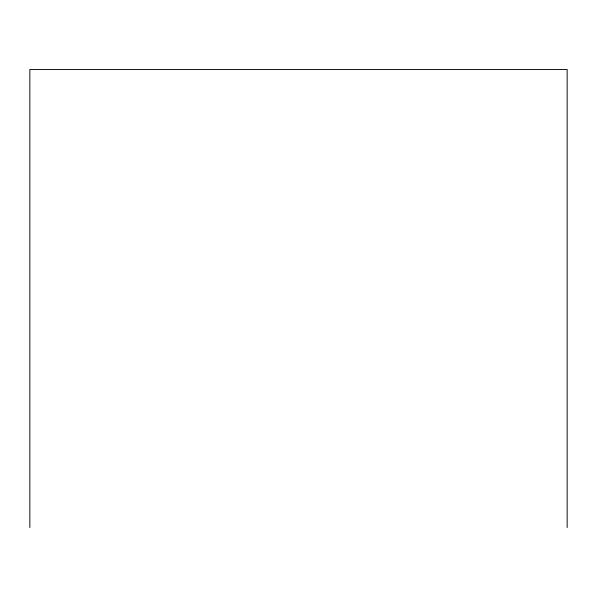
<?xml version="1.0" encoding="UTF-8"?>
<svg xmlns="http://www.w3.org/2000/svg" width="597" height="597" viewBox="0 0 597 597"><rect width="100%" height="100%" fill="white"/><g stroke="black" fill="none" stroke-linecap="round" stroke-linejoin="round"><path stroke-width="0.9" d="M567.15 527.554L567.15 69.446L29.85 69.446L29.85 527.554"/></g></svg>
